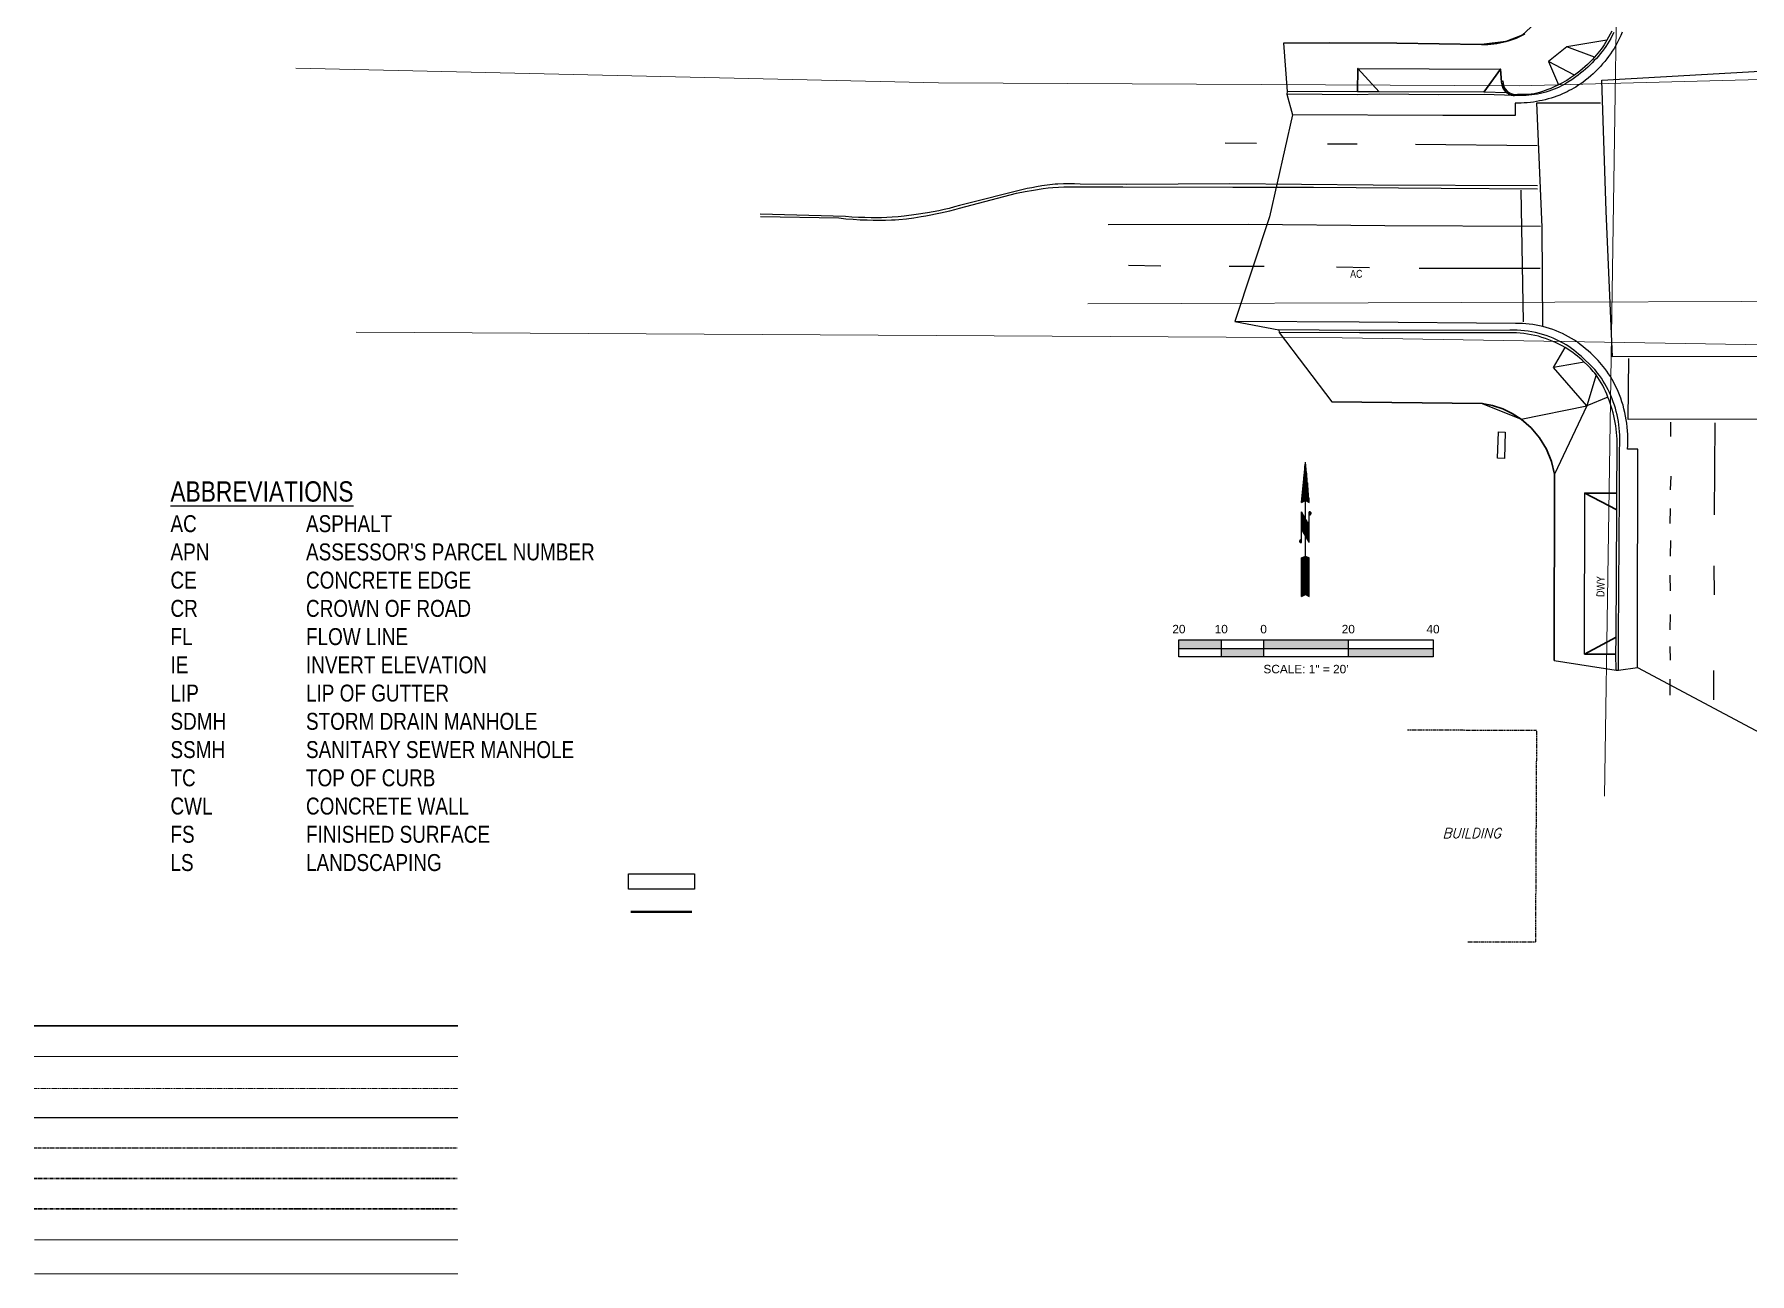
# Model space of a CAD drawing. Header units: feet. Extents: x 6430745 to 6432191, y 1887663 to 1888575.
# Drawn here: x 6430823.5 to 6431228.5, y 1887700.9 to 1887993.5 of the extents above; entities that cross this region are included whole.
import ezdxf
from ezdxf import colors
from ezdxf.entities.mleader import LeaderData, LeaderLine
from ezdxf.enums import TextEntityAlignment as Align
from ezdxf.lldxf.tags import DXFTag
from ezdxf.math import Vec2, Vec3

# ---------------------------------------------------------------- set-up
doc = ezdxf.new("R2010")
doc.units = ezdxf.units.FT
doc.header["$MEASUREMENT"] = 0
for name, pattern in [('CENTER', [1, 0.625, -0.125, 0.125, -0.125]), ('DASHED2', [0.375, 0.25, -0.125]), ('PHANTOM2', [1.25, 0.625, -0.125, 0.125, -0.125, 0.125, -0.125]), ('rtel', [0.01875, 0.0125, -0.00625])]:
    doc.linetypes.add(name, pattern=pattern)
doc.layers.get('0').update_dxf_attribs({"color": 253})
for name, color, linetype, lineweight in [('R-Row-Ease', 1, 'rtel', 5), ('V-ANNO-SCAL-', 253, 'Continuous', 25), ('V-ANNO-TEXT', 2, 'Continuous', 30), ('V-DETL-ANNO-', 253, 'Continuous', 25), ('VB-BNDY-PRCL-LINE-', 253, 'PHANTOM2', 35), ('VB-RWAY-CNTR-LINE-', 253, 'CENTER', 25), ('VB-RWAY-LINE-', 253, 'PHANTOM2', 35), ('VF-BLDG-LINE-', 253, 'Continuous', 25), ('VF-BLDG-OVHD-LINE-', 253, 'DASHED2', 25), ('VF-ELEC-OVHD-LINE-', 253, 'OVERHEADELECTRIC', 15), ('VF-ELEC-OVHD-LINE-3D', 253, 'OVERHEADELECTRIC', 15), ('VF-FENC-LINE-', 253, 'FENCE', 25), ('VF-PVMT-EDGE-LINE-', 253, 'EDGEOFPAVEMENT', 35), ('VF-ROAD-DRIV-LINE-', 253, 'Continuous', 35), ('VF-ROAD-STRP-WHIT-LINE-', 253, 'Continuous', 25), ('VF-SSWR-UNDR-LINE-QLA-', 253, 'SEWER', 15), ('VF-STRM-GEOP-LINE-QLB-', 253, 'STORMDRAIN', 15), ('VF-TINN-DSRF-BNDY-', 253, 'Continuous', 25), ('VF-TOPO-CONC-EDGE-LINE-', 253, 'Continuous', 25), ('VF-TOPO-CONC-GTFL-LINE-', 253, 'Continuous', 25), ('VF-TOPO-CONC-LIPG-LINE-', 253, 'Continuous', 25), ('VF-TOPO-CONC-TBCB-LINE-', 253, 'Continuous', 25), ('VF-TOPO-CONC-TBWK-LINE-', 253, 'Continuous', 35), ('VF-TOPO-CONC-WALL-LINE-', 253, 'Continuous', 9), ('VF-TOPO-TEXT-', 253, 'Continuous', 25)]:
    doc.layers.add(name, color=color, linetype=linetype, lineweight=lineweight)
doc.styles.add('CG-Boundary', font='simplex.shx', dxfattribs={"oblique": 15, "height": 0.115})
doc.styles.add('NCS1', font='arial.ttf', dxfattribs={"width": 0.8, "height": 0.09375})
doc.styles.add('NCS1-Anno', font='arial.ttf', dxfattribs={"width": 0.8, "height": 0.1})
doc.styles.get("Standard").update_dxf_attribs({"font": 'arial.ttf'})
tags = doc.linetypes.add('EDGEOFPAVEMENT', pattern='A,1,-0.03,["EP",Standard,S=0.08,R=0,X=0,Y=-0.04],-0.16,1', length=2.19).pattern_tags.tags
tags[6] = DXFTag(74, 10)
tags = doc.linetypes.add('FENCE', pattern='A,0.5,-0.03,["X",Standard,S=0.08,R=0,X=0,Y=-0.04],-0.08,0.5', length=1.11).pattern_tags.tags
tags[6] = DXFTag(74, 10)
tags = doc.linetypes.add('OVERHEADELECTRIC', pattern='A,1,-0.03,["OE",Standard,S=0.08,R=0,X=0,Y=-0.04],-0.16,1', length=2.19).pattern_tags.tags
tags[6] = DXFTag(74, 10)
tags = doc.linetypes.add('SEWER', pattern='A,1,-0.03,["SS",Standard,S=0.08,R=0,X=0,Y=-0.04],-0.16,1', length=2.19).pattern_tags.tags
tags[6] = DXFTag(74, 10)
tags = doc.linetypes.add('STORMDRAIN', pattern='A,1,-0.03,["SD",Standard,S=0.08,R=0,X=0,Y=-0.04],-0.16,1', length=2.19).pattern_tags.tags
tags[6] = DXFTag(74, 10)

# ---------------------------------------------------------------- blocks, each defined once
blk = doc.blocks.new('*U230')
for p, q in [((-1.5, 0), (-1.5, 0.2)), ((-1.5, 0.2), (1.5, 0.2)), ((-1.5, 0.1), (1.5, 0.1)), ((1.5, 0), (-1.5, 0)), ((-1, 0.2), (-1, 0)), ((-0.5, 0.2), (-0.5, 0)), ((0.5, 0.2), (0.5, 0)), ((1.5, 0.2), (1.5, 0))]:
    blk.add_line(p, q)
for points in [[(-1.5, 0.2), (-1, 0.2), (-1.5, 0.1), (-1, 0.1)], [(-1, 0.1), (-0.5, 0.1), (-1, 0), (-0.5, 0)], [(-0.5, 0.2), (0.5, 0.2), (-0.5, 0.1), (0.5, 0.1)], [(0.5, 0.1), (1.5, 0.1), (0.5, 0), (1.5, 0)]]:
    blk.add_solid(points)
at = {"style": 'NCS1'}
for s, p in [('20', (-1.5, 0.248)), ('10', (-1, 0.248)), ('0', (-0.5, 0.248)), ('20', (0.5, 0.248)), ('40', (1.5, 0.248))]:
    blk.add_text(s, height=0.1, dxfattribs=at).set_placement(p, align=Align.BOTTOM_CENTER)
blk.add_text('SCALE: 1" = 20\'', height=0.1, dxfattribs=at).set_placement((0, -0.094), align=Align.TOP_CENTER)
blk = doc.blocks.new('North Arrow')
for p, q in [((-0.045, 0.306), (0, 0.781)), ((-0.011, 0.674), (-0.011, 0.323)), ((-0.006, 0.328), (-0.011, 0.674)), ((-0.006, 0.736), (-0.006, 0.328)), ((0, 0.328), (-0.006, 0.736)), ((0.045, 0.306), (0, 0.781)), ((0, -0.781), (0, 0.781)), ((0, 0.328), (0.006, 0.714)), ((0.006, 0.714), (0.006, 0.328)), ((0.006, 0.328), (0.011, 0.651)), ((0.011, 0.651), (0.011, 0.323)), ((-0.034, 0.436), (-0.034, 0.311)), ((-0.028, 0.317), (-0.034, 0.436)), ((-0.028, 0.487), (-0.028, 0.317)), ((-0.023, 0.317), (-0.028, 0.487)), ((-0.023, 0.544), (-0.023, 0.317)), ((-0.017, 0.323), (-0.023, 0.544)), ((-0.017, 0.606), (-0.017, 0.323)), ((-0.011, 0.323), (-0.017, 0.606)), ((0.011, 0.323), (0.017, 0.595)), ((0.017, 0.595), (0.017, 0.323)), ((0.017, 0.323), (0.023, 0.538)), ((0.023, 0.538), (0.023, 0.317)), ((0.023, 0.317), (0.028, 0.476)), ((0.028, 0.476), (0.028, 0.317)), ((0.028, 0.317), (0.034, 0.419)), ((0.034, 0.419), (0.034, 0.311)), ((-0.045, 0.317), (0, 0.328)), ((-0.045, 0.306), (0, 0.328)), ((-0.04, 0.311), (-0.045, 0.317)), ((-0.04, 0.374), (-0.04, 0.311)), ((-0.034, 0.311), (-0.04, 0.374)), ((0, 0.328), (0.045, 0.306)), ((0.034, 0.311), (0.04, 0.357)), ((0.04, 0.357), (0.04, 0.311)), ((0.04, 0.311), (0.045, 0.311)), ((-0.045, 0.193), (-0.04, -0.023)), ((-0.045, -0.17), (-0.045, 0.193)), ((0.045, 0.034), (-0.045, 0.193)), ((-0.04, 0.181), (-0.034, -0.028)), ((-0.04, -0.023), (-0.04, 0.181)), ((-0.034, 0.17), (-0.028, -0.04)), ((-0.034, -0.028), (-0.034, 0.17)), ((-0.028, 0.159), (-0.023, -0.051)), ((-0.028, -0.04), (-0.028, 0.159)), ((-0.023, 0.153), (-0.017, -0.057)), ((-0.023, -0.051), (-0.023, 0.153)), ((-0.017, 0.142), (-0.011, -0.068)), ((-0.017, -0.057), (-0.017, 0.142)), ((-0.011, 0.13), (-0.006, -0.079)), ((-0.011, -0.068), (-0.011, 0.13)), ((-0.006, 0.119), (0, -0.091)), ((-0.006, -0.079), (-0.006, 0.119)), ((0, -0.091), (0.006, 0.102)), ((0.006, 0.102), (0.006, -0.096)), ((0.006, -0.096), (0.011, 0.091)), ((0.011, 0.091), (0.011, -0.108)), ((0.011, -0.108), (0.017, 0.079)), ((0.017, 0.079), (0.017, -0.119)), ((0.017, -0.119), (0.023, 0.074)), ((0.023, 0.074), (0.023, -0.13)), ((0.023, -0.13), (0.028, 0.062)), ((0.028, 0.062), (0.028, -0.136)), ((0.028, -0.136), (0.034, 0.051)), ((0.034, 0.051), (0.034, -0.147)), ((0.034, -0.147), (0.04, 0.04)), ((0.04, 0.04), (0.04, -0.159)), ((0.04, -0.159), (0.045, 0.034)), ((0.045, 0.193), (0.062, 0.187)), ((0.045, -0.17), (0.045, 0.193)), ((0.045, 0.187), (0.068, 0.181)), ((0.062, 0.187), (0.045, 0.187)), ((0.045, 0.181), (0.068, 0.176)), ((0.068, 0.181), (0.045, 0.181)), ((0.045, 0.176), (0.068, 0.17)), ((0.068, 0.176), (0.045, 0.176)), ((0.045, 0.17), (0.062, 0.164)), ((0.068, 0.17), (0.045, 0.17)), ((0.045, 0.164), (0.051, 0.159)), ((0.062, 0.164), (0.045, 0.164)), ((-0.045, -0.142), (-0.068, -0.147)), ((-0.045, -0.147), (-0.068, -0.153)), ((-0.068, -0.147), (-0.045, -0.147)), ((-0.045, -0.153), (-0.068, -0.159)), ((-0.068, -0.153), (-0.045, -0.153)), ((-0.068, -0.159), (-0.045, -0.159)), ((-0.045, -0.136), (-0.062, -0.142)), ((-0.062, -0.142), (-0.045, -0.142)), ((-0.045, -0.159), (-0.062, -0.164)), ((-0.062, -0.164), (-0.045, -0.164)), ((-0.045, -0.164), (-0.057, -0.17)), ((0.045, -0.17), (-0.045, -0.011)), ((-0.045, -0.351), (0, -0.328)), ((-0.045, -0.351), (-0.04, -0.798)), ((-0.045, -0.804), (-0.045, -0.351)), ((-0.04, -0.351), (-0.034, -0.798)), ((-0.04, -0.798), (-0.04, -0.351)), ((-0.034, -0.345), (-0.028, -0.793)), ((-0.034, -0.798), (-0.034, -0.345)), ((-0.028, -0.345), (-0.023, -0.793)), ((-0.028, -0.793), (-0.028, -0.345)), ((-0.023, -0.34), (-0.017, -0.787)), ((-0.023, -0.793), (-0.023, -0.34)), ((-0.017, -0.34), (-0.011, -0.787)), ((-0.017, -0.787), (-0.017, -0.34)), ((-0.011, -0.334), (-0.006, -0.781)), ((-0.011, -0.787), (-0.011, -0.334)), ((-0.006, -0.334), (0, -0.781)), ((-0.006, -0.781), (-0.006, -0.334)), ((0, -0.328), (0.045, -0.351)), ((0, -0.781), (0.006, -0.334)), ((0.006, -0.781), (0.011, -0.334)), ((0.006, -0.334), (0.006, -0.781)), ((0.011, -0.334), (0.011, -0.787)), ((0.011, -0.787), (0.017, -0.34)), ((0.017, -0.787), (0.023, -0.34)), ((0.017, -0.34), (0.017, -0.787)), ((0.023, -0.34), (0.023, -0.793)), ((0.023, -0.793), (0.028, -0.345)), ((0.028, -0.793), (0.034, -0.345)), ((0.028, -0.345), (0.028, -0.793)), ((0.034, -0.345), (0.034, -0.798)), ((0.034, -0.798), (0.04, -0.351)), ((0.04, -0.798), (0.045, -0.351)), ((0.04, -0.351), (0.04, -0.798)), ((0.045, -0.804), (0.045, -0.351)), ((-0.045, -0.804), (0, -0.781)), ((0, -0.781), (0.045, -0.804))]:
    blk.add_line(p, q)
for points in [[(0.046, 0.161), (0.049, 0.16), (0.052, 0.16), (0.055, 0.16), (0.058, 0.161), (0.06, 0.162), (0.063, 0.164), (0.065, 0.166), (0.066, 0.169), (0.067, 0.171), (0.068, 0.174), (0.068, 0.177), (0.068, 0.18), (0.067, 0.183), (0.066, 0.186), (0.064, 0.188), (0.062, 0.19), (0.059, 0.192), (0.057, 0.193), (0.054, 0.193), (0.051, 0.194), (0.048, 0.193), (0.045, 0.193)], [(-0.045, -0.137), (-0.048, -0.136), (-0.051, -0.136), (-0.054, -0.136), (-0.057, -0.137), (-0.059, -0.138), (-0.062, -0.14), (-0.064, -0.142), (-0.066, -0.144), (-0.067, -0.147), (-0.068, -0.15), (-0.068, -0.153), (-0.068, -0.156), (-0.067, -0.159), (-0.066, -0.161), (-0.064, -0.164), (-0.062, -0.166), (-0.06, -0.168), (-0.057, -0.169), (-0.054, -0.17), (-0.051, -0.17), (-0.048, -0.17), (-0.046, -0.169)]]:
    blk.add_lwpolyline(points)

msp = doc.modelspace()

# ---------------------------------------------------------------- linework, layer by layer
at = {"layer": 'R-Row-Ease'}
msp.add_line((6430823.5, 1887744.61), (6430923.5, 1887744.61), dxfattribs=at)
at = {"layer": 'VB-BNDY-PRCL-LINE-'}
msp.add_line((6430823.5, 1887723.39), (6430923.5, 1887723.39), dxfattribs=at)
at = {"layer": 'VB-RWAY-CNTR-LINE-'}
msp.add_line((6430823.5, 1887730.59), (6430923.5, 1887730.59), dxfattribs=at)
at = {"layer": 'VB-RWAY-LINE-'}
msp.add_line((6430823.5, 1887716.19), (6430923.5, 1887716.19), dxfattribs=at)
at = {"layer": 'VF-BLDG-LINE-', "ltscale": 0.6, "flags": 128}
msp.add_lwpolyline([(6430963.79, 1887795.32), (6430979.39, 1887795.32), (6430979.39, 1887791.72), (6430963.79, 1887791.72)], close=True, dxfattribs=at)
at = {"layer": 'VF-BLDG-OVHD-LINE-', "flags": 128}
msp.add_lwpolyline([(6431161.95, 1887779.24), (6431178.02, 1887779.23), (6431178.27, 1887829.12), (6431147.77, 1887829.26)], dxfattribs=at)
at = {"layer": 'VF-ELEC-OVHD-LINE-', "ltscale": 0.6}
for p, q in [((6430885.25, 1887985.56), (6431036.97, 1887982.11)), ((6431174.1, 1887981.38), (6431304.96, 1887984.73)), ((6431036.97, 1887982.11), (6431174.1, 1887981.38)), ((6430899.51, 1887923.22), (6431132.28, 1887921.86)), ((6431132.28, 1887921.86), (6431367.26, 1887918.02))]:
    msp.add_line(p, q, dxfattribs=at)
at = {"layer": 'VF-ELEC-OVHD-LINE-'}
msp.add_line((6430823.5, 1887752.19), (6430923.5, 1887752.19), dxfattribs=at)
at = {"layer": 'VF-ELEC-OVHD-LINE-3D', "ltscale": 0.6}
msp.add_lwpolyline([(6431194.23, 1887813.63), (6431197.3, 1888015.75), (6431196.06, 1888115.1)], dxfattribs=at)
at = {"layer": 'VF-FENC-LINE-'}
msp.add_line((6430823.5, 1887737.79), (6430923.5, 1887737.79), dxfattribs=at)
at = {"layer": 'VF-PVMT-EDGE-LINE-'}
msp.add_line((6430823.5, 1887759.39), (6430923.5, 1887759.39), dxfattribs=at)
at = {"layer": 'VF-ROAD-DRIV-LINE-', "flags": 128}
for points in [[(6431141.03, 1887979.98), (6431136.04, 1887985.5), (6431135.96, 1887980)], [(6431173.02, 1887979.12), (6431172.78, 1887979.13), (6431172.53, 1887979.16), (6431172.29, 1887979.21), (6431172.05, 1887979.28), (6431171.82, 1887979.37), (6431171.6, 1887979.48), (6431171.39, 1887979.61), (6431171.19, 1887979.75), (6431171.04, 1887979.88), (6431170.9, 1887980.02), (6431170.65, 1887980.33), (6431170.44, 1887980.67), (6431170.26, 1887981.03), (6431170.14, 1887981.32), (6431170.05, 1887981.62), (6431169.98, 1887981.92), (6431169.94, 1887982.23), (6431169.68, 1887985.35), (6431165.72, 1887979.86)], [(6431197.15, 1887881.25), (6431189.6, 1887885.22), (6431197.15, 1887885.19)], [(6431196.93, 1887847.16), (6431189.55, 1887847.22), (6431196.99, 1887851.19)]]:
    msp.add_lwpolyline(points, dxfattribs=at)
at = {"layer": 'VF-ROAD-STRP-WHIT-LINE-'}
for p, q in [((6431112.09, 1887967.73), (6431104.7, 1887967.82)), ((6431135.82, 1887967.63), (6431128.86, 1887967.62)), ((6431178.33, 1887967.19), (6431149.59, 1887967.49)), ((6431175.14, 1887925.65), (6431174.6, 1887956.72)), ((6431089.49, 1887938.78), (6431081.88, 1887938.92)), ((6431113.89, 1887938.68), (6431105.63, 1887938.71)), ((6431138.73, 1887938.42), (6431130.95, 1887938.53)), ((6431179.09, 1887938.21), (6431150.48, 1887938.27)), ((6431209.87, 1887901.98), (6431209.84, 1887898.55)), ((6431220.3, 1887901.8), (6431220.15, 1887880.09)), ((6431209.94, 1887889.19), (6431209.75, 1887885.96)), ((6431209.75, 1887881.59), (6431209.7, 1887878.04)), ((6431209.82, 1887874.05), (6431209.79, 1887870.34)), ((6431209.66, 1887865.84), (6431209.74, 1887862.16)), ((6431220.1, 1887868.02), (6431220.12, 1887861.17)), ((6431209.73, 1887856.51), (6431209.66, 1887852.95)), ((6431209.68, 1887848.98), (6431209.75, 1887845.74)), ((6431209.71, 1887841.29), (6431209.71, 1887837.47)), ((6431219.97, 1887843.3), (6431220.01, 1887836.43))]:
    msp.add_line(p, q, dxfattribs=at)
at = {"layer": 'VF-ROAD-STRP-WHIT-LINE-', "flags": 128}
for points in [[(6431293.3, 1887921.36), (6431294.02, 1887981.93), (6431279.46, 1887981.74), (6431279.1, 1887917.43), (6431196.13, 1887917.38), (6431194.66, 1887951.78), (6431193.6, 1887982.68), (6431230.99, 1887984.82), (6431256.99, 1887986.05), (6431279.48, 1887987.08), (6431279.46, 1887981.74)], [(6431179.7, 1887924.52), (6431179.53, 1887948.01), (6431178.28, 1887977.39), (6431193.27, 1887977.34)], [(6431178.46, 1887957.77), (6431139.65, 1887957.92), (6431105.75, 1887958.2), (6431081.38, 1887958.11), (6431070.41, 1887958.13), (6431069.11, 1887958.21), (6431067.8, 1887958.24), (6431066.5, 1887958.23), (6431065.19, 1887958.17), (6431064.56, 1887958.13), (6431063.92, 1887958.07), (6431062.65, 1887957.91), (6431061.39, 1887957.73), (6431060.13, 1887957.52), (6431059.03, 1887957.32), (6431057.93, 1887957.1), (6431041.99, 1887953.16), (6431040.77, 1887952.79), (6431039.54, 1887952.45), (6431038.31, 1887952.14), (6431037.07, 1887951.86), (6431035.73, 1887951.6), (6431034.39, 1887951.38), (6431031.7, 1887951.01), (6431028.87, 1887950.62), (6431027.45, 1887950.46), (6431026.03, 1887950.34), (6431024.8, 1887950.27), (6431023.56, 1887950.23), (6431022.33, 1887950.22), (6431021.1, 1887950.23), (6431019.59, 1887950.25), (6431018.07, 1887950.31), (6431016.57, 1887950.4), (6431015.06, 1887950.52), (6430994.92, 1887951.11)], [(6430994.94, 1887950.56), (6431013.46, 1887950.18), (6431015.13, 1887950.01), (6431016.81, 1887949.87), (6431018.49, 1887949.77), (6431020.17, 1887949.7), (6431021.61, 1887949.66), (6431023.05, 1887949.64), (6431024.49, 1887949.65), (6431025.93, 1887949.71), (6431026.8, 1887949.76), (6431027.67, 1887949.83), (6431029.41, 1887950.01), (6431031.14, 1887950.24), (6431032.87, 1887950.5), (6431034.01, 1887950.69), (6431035.16, 1887950.89), (6431036.3, 1887951.12), (6431037.44, 1887951.36), (6431038.57, 1887951.62), (6431039.7, 1887951.89), (6431040.83, 1887952.18), (6431041.95, 1887952.48), (6431055.45, 1887956.04), (6431057.45, 1887956.43), (6431059.46, 1887956.78), (6431061.74, 1887957.11), (6431062.88, 1887957.26), (6431064.03, 1887957.37), (6431065.3, 1887957.46), (6431066.57, 1887957.52), (6431067.84, 1887957.54), (6431069.12, 1887957.54), (6431080.5, 1887957.56), (6431106.53, 1887957.46), (6431125.56, 1887957.47), (6431155.72, 1887957.19), (6431178.4, 1887957.04)], [(6431179.11, 1887948.14), (6431142.39, 1887948.36), (6431110.17, 1887948.6), (6431077.04, 1887948.56)], [(6431272.8, 1887902.64), (6431199.8, 1887902.61), (6431199.99, 1887917.02)]]:
    msp.add_lwpolyline(points, dxfattribs=at)
at = {"layer": 'VF-SSWR-UNDR-LINE-QLA-'}
msp.add_line((6430823.53, 1887708.91), (6430923.53, 1887708.91), dxfattribs=at)
at = {"layer": 'VF-SSWR-UNDR-LINE-QLA-', "elevation": 691.8, "flags": 128}
msp.add_lwpolyline([(6431248.72, 1887930.51), (6431072.27, 1887929.89)], dxfattribs=at)
at = {"layer": 'VF-STRM-GEOP-LINE-QLB-'}
msp.add_line((6430823.53, 1887700.9), (6430923.53, 1887700.9), dxfattribs=at)
at = {"layer": 'VF-TINN-DSRF-BNDY-', "flags": 128}
msp.add_lwpolyline([(6431182.7, 1888000.56), (6431174.82, 1887993.31), (6431170.99, 1887991.84), (6431165.22, 1887991.16), (6431145.21, 1887991.46), (6431129.42, 1887991.55), (6431118.46, 1887991.48), (6431119.31, 1887980.02), (6431119.25, 1887979.39), (6431120.55, 1887974.56), (6431115.14, 1887950.45), (6431106.98, 1887925.72), (6431117.34, 1887923.74), (6431117.46, 1887923.1), (6431129.86, 1887906.74), (6431165.38, 1887906.4), (6431174.58, 1887902.66), (6431190.08, 1887905.78), (6431182.47, 1887889.69), (6431182.35, 1887845.69), (6431197.01, 1887843.4), (6431197.55, 1887843.39), (6431202.04, 1887844.03), (6431235.91, 1887826)], dxfattribs=at)
at = {"layer": 'VF-TOPO-CONC-EDGE-LINE-'}
for p, q in [((6431191.9, 1887988.13), (6431185.34, 1887990.6)), ((6431187.15, 1887983.91), (6431180.99, 1887987.09)), ((6431189.47, 1887916.14), (6431182.24, 1887914.84)), ((6431192.25, 1887913.14), (6431190.08, 1887905.78))]:
    msp.add_line(p, q, dxfattribs=at)
at = {"layer": 'VF-TOPO-CONC-EDGE-LINE-', "flags": 128}
for points in [[(6431194.83, 1887992.15), (6431185.34, 1887990.6), (6431180.99, 1887987.09), (6431183.39, 1887981.59)], [(6431136.04, 1887985.5), (6431169.68, 1887985.35)], [(6431195.06, 1887907.9), (6431190.08, 1887905.78), (6431182.24, 1887914.84), (6431184.99, 1887919.56)], [(6431169.28, 1887899.66), (6431170.8, 1887899.64), (6431170.66, 1887893.39), (6431169.02, 1887893.46), (6431169.25, 1887899.67)], [(6431189.55, 1887847.22), (6431189.6, 1887885.22)]]:
    msp.add_lwpolyline(points, dxfattribs=at)
at = {"layer": 'VF-TOPO-CONC-GTFL-LINE-', "flags": 128}
for points in [[(6431196.43, 1887993.97), (6431196.08, 1887993.27), (6431195.72, 1887992.58), (6431195.33, 1887991.9), (6431194.95, 1887991.29), (6431194.56, 1887990.69), (6431194.14, 1887990.1), (6431193.71, 1887989.52), (6431193.26, 1887988.96), (6431192.8, 1887988.4), (6431192.33, 1887987.86), (6431191.84, 1887987.33), (6431191.34, 1887986.8), (6431190.82, 1887986.29), (6431190.29, 1887985.79), (6431189.74, 1887985.3), (6431189.19, 1887984.83), (6431188.62, 1887984.37), (6431188.05, 1887983.92), (6431187.46, 1887983.49), (6431186.53, 1887982.83), (6431185.57, 1887982.21), (6431185.09, 1887981.91), (6431184.59, 1887981.62), (6431184.09, 1887981.35), (6431183.58, 1887981.1), (6431182.97, 1887980.82), (6431182.34, 1887980.56), (6431181.71, 1887980.32), (6431181.07, 1887980.11), (6431180.42, 1887979.91), (6431179.76, 1887979.73), (6431179.1, 1887979.57), (6431178.43, 1887979.44), (6431177.75, 1887979.32), (6431177.08, 1887979.23), (6431176.4, 1887979.15), (6431175.72, 1887979.1), (6431175.04, 1887979.07), (6431174.37, 1887979.07), (6431173.69, 1887979.08), (6431173.02, 1887979.12), (6431165.8, 1887979.32), (6431155.02, 1887979.26), (6431141.03, 1887979.38), (6431135.9, 1887979.23), (6431119.25, 1887979.39)], [(6431197.55, 1887843.39), (6431197.53, 1887847.22), (6431197.58, 1887851.17), (6431197.8, 1887885.2), (6431197.81, 1887895.76), (6431197.86, 1887896.55), (6431197.89, 1887897.34), (6431197.89, 1887898.14), (6431197.87, 1887898.93), (6431197.82, 1887899.73), (6431197.75, 1887900.53), (6431197.65, 1887901.32), (6431197.54, 1887902.11), (6431197.39, 1887902.9), (6431197.23, 1887903.69), (6431197.04, 1887904.46), (6431196.83, 1887905.23), (6431196.59, 1887906), (6431196.33, 1887906.75), (6431196.05, 1887907.49), (6431195.75, 1887908.22), (6431195.43, 1887908.93), (6431195.1, 1887909.63), (6431194.74, 1887910.32), (6431194.36, 1887911), (6431193.96, 1887911.66), (6431193.54, 1887912.32), (6431193.1, 1887912.95), (6431192.63, 1887913.57), (6431192.3, 1887913.97), (6431191.97, 1887914.36), (6431191.27, 1887915.12), (6431190.54, 1887915.85), (6431189.79, 1887916.56), (6431188.71, 1887917.55), (6431188.15, 1887918.03), (6431187.59, 1887918.5), (6431187.01, 1887918.95), (6431186.42, 1887919.39), (6431185.82, 1887919.81), (6431185.2, 1887920.2), (6431184.46, 1887920.63), (6431183.69, 1887921.04), (6431182.91, 1887921.42), (6431182.12, 1887921.77), (6431181.31, 1887922.1), (6431180.48, 1887922.39), (6431179.65, 1887922.66), (6431178.81, 1887922.9), (6431177.95, 1887923.11), (6431177.1, 1887923.28), (6431176.23, 1887923.43), (6431175.37, 1887923.55), (6431174.5, 1887923.63), (6431173.63, 1887923.68), (6431172.77, 1887923.7), (6431171.91, 1887923.69), (6431136.37, 1887923.63), (6431117.34, 1887923.74)]]:
    msp.add_lwpolyline(points, dxfattribs=at)
at = {"layer": 'VF-TOPO-CONC-LIPG-LINE-', "flags": 128}
for points in [[(6431198.44, 1887994.08), (6431198.1, 1887993.26), (6431197.72, 1887992.45), (6431197.32, 1887991.66), (6431196.89, 1887990.88), (6431196.5, 1887990.22), (6431196.1, 1887989.58), (6431195.67, 1887988.95), (6431195.23, 1887988.33), (6431194.77, 1887987.72), (6431194.3, 1887987.12), (6431193.8, 1887986.54), (6431193.3, 1887985.97), (6431192.75, 1887985.38), (6431192.19, 1887984.81), (6431191.61, 1887984.25), (6431191.02, 1887983.71), (6431190.41, 1887983.19), (6431189.79, 1887982.68), (6431189.15, 1887982.2), (6431188.49, 1887981.74), (6431187.99, 1887981.42), (6431187.49, 1887981.1), (6431186.98, 1887980.8), (6431186.46, 1887980.51), (6431185.94, 1887980.24), (6431185.41, 1887979.97), (6431184.33, 1887979.48), (6431183.67, 1887979.21), (6431183.01, 1887978.95), (6431182.33, 1887978.71), (6431181.65, 1887978.49), (6431180.97, 1887978.29), (6431180.27, 1887978.11), (6431179.57, 1887977.94), (6431178.87, 1887977.8), (6431178.16, 1887977.67), (6431177.46, 1887977.56), (6431176.74, 1887977.47), (6431176.03, 1887977.4), (6431175.32, 1887977.35), (6431174.6, 1887977.32), (6431173.89, 1887977.3), (6431173.18, 1887977.31), (6431173.17, 1887974.39), (6431156.1, 1887974.38), (6431120.55, 1887974.56)], [(6431202.04, 1887844.03), (6431202.05, 1887850.93), (6431202.13, 1887895.55), (6431199.67, 1887895.62), (6431199.73, 1887896.48), (6431199.76, 1887897.34), (6431199.77, 1887898.21), (6431199.74, 1887899.08), (6431199.69, 1887899.95), (6431199.62, 1887900.82), (6431199.52, 1887901.69), (6431199.39, 1887902.55), (6431199.24, 1887903.41), (6431199.06, 1887904.26), (6431198.85, 1887905.11), (6431198.62, 1887905.95), (6431198.37, 1887906.78), (6431198.08, 1887907.6), (6431197.78, 1887908.41), (6431197.45, 1887909.21), (6431197.13, 1887909.93), (6431196.79, 1887910.64), (6431196.43, 1887911.34), (6431196.05, 1887912.03), (6431195.65, 1887912.71), (6431195.23, 1887913.38), (6431194.79, 1887914.03), (6431194.33, 1887914.66), (6431193.96, 1887915.14), (6431193.57, 1887915.61), (6431193.17, 1887916.06), (6431192.75, 1887916.51), (6431191.9, 1887917.38), (6431191.02, 1887918.22), (6431190.41, 1887918.77), (6431189.79, 1887919.31), (6431189.16, 1887919.83), (6431188.51, 1887920.34), (6431187.85, 1887920.82), (6431187.17, 1887921.29), (6431186.48, 1887921.73), (6431185.77, 1887922.14), (6431185.06, 1887922.52), (6431184.33, 1887922.88), (6431183.58, 1887923.22), (6431182.83, 1887923.53), (6431182.06, 1887923.81), (6431181.28, 1887924.07), (6431180.5, 1887924.31), (6431179.7, 1887924.52), (6431178.9, 1887924.71), (6431178.1, 1887924.87), (6431177.29, 1887925), (6431176.48, 1887925.11), (6431175.66, 1887925.19), (6431174.85, 1887925.25), (6431174.04, 1887925.27), (6431173.23, 1887925.27), (6431136.36, 1887925.6), (6431106.98, 1887925.72)]]:
    msp.add_lwpolyline(points, dxfattribs=at)
at = {"layer": 'VF-TOPO-CONC-TBCB-LINE-', "flags": 128}
for points in [[(6431195.97, 1887994.26), (6431195.61, 1887993.54), (6431195.23, 1887992.84), (6431194.83, 1887992.15), (6431194.51, 1887991.62), (6431194.17, 1887991.09), (6431193.82, 1887990.58), (6431193.46, 1887990.07), (6431193.09, 1887989.57), (6431192.7, 1887989.08), (6431192.31, 1887988.6), (6431191.9, 1887988.13), (6431191.36, 1887987.54), (6431190.81, 1887986.98), (6431190.23, 1887986.42), (6431189.64, 1887985.89), (6431189.04, 1887985.37), (6431188.42, 1887984.87), (6431187.79, 1887984.38), (6431187.15, 1887983.91), (6431186.25, 1887983.27), (6431185.32, 1887982.66), (6431184.85, 1887982.37), (6431184.37, 1887982.1), (6431183.88, 1887981.84), (6431183.39, 1887981.59), (6431182.17, 1887981.03), (6431181.55, 1887980.76), (6431180.91, 1887980.5), (6431180.26, 1887980.26), (6431179.6, 1887980.03), (6431178.94, 1887979.83), (6431178.28, 1887979.66), (6431177.61, 1887979.51), (6431176.95, 1887979.41), (6431176.28, 1887979.34), (6431175.62, 1887979.31), (6431174.97, 1887979.33), (6431173.74, 1887979.34)], [(6431171.19, 1887979.75), (6431165.72, 1887979.86), (6431141.03, 1887979.98), (6431135.96, 1887980), (6431119.31, 1887980.02)], [(6431197.01, 1887843.4), (6431196.93, 1887847.16), (6431196.99, 1887851.19), (6431197.15, 1887881.25), (6431197.15, 1887885.19), (6431197.22, 1887895.63), (6431197.24, 1887896.41), (6431197.24, 1887897.19), (6431197.22, 1887897.97), (6431197.18, 1887898.76), (6431197.11, 1887899.54), (6431197.03, 1887900.32), (6431196.92, 1887901.1), (6431196.8, 1887901.88), (6431196.65, 1887902.65), (6431196.48, 1887903.42), (6431196.3, 1887904.19), (6431196.09, 1887904.95), (6431195.86, 1887905.7), (6431195.61, 1887906.44), (6431195.35, 1887907.17), (6431195.06, 1887907.9), (6431194.77, 1887908.59), (6431194.47, 1887909.27), (6431194.15, 1887909.95), (6431193.82, 1887910.61), (6431193.46, 1887911.27), (6431193.08, 1887911.91), (6431192.68, 1887912.53), (6431192.25, 1887913.14), (6431191.94, 1887913.54), (6431191.61, 1887913.94), (6431190.93, 1887914.7), (6431190.21, 1887915.43), (6431189.47, 1887916.14), (6431188.95, 1887916.62), (6431188.42, 1887917.08), (6431187.87, 1887917.53), (6431187.32, 1887917.97), (6431186.75, 1887918.39), (6431186.18, 1887918.8), (6431185.59, 1887919.19), (6431184.99, 1887919.56), (6431184.25, 1887919.99), (6431183.49, 1887920.39), (6431182.71, 1887920.76), (6431181.92, 1887921.11), (6431181.11, 1887921.43), (6431180.3, 1887921.72), (6431179.47, 1887921.99), (6431178.63, 1887922.23), (6431177.79, 1887922.44), (6431176.94, 1887922.62), (6431176.08, 1887922.77), (6431175.22, 1887922.9), (6431174.36, 1887922.99), (6431173.5, 1887923.06), (6431172.65, 1887923.09), (6431171.79, 1887923.09), (6431136.41, 1887923.06), (6431117.46, 1887923.1)]]:
    msp.add_lwpolyline(points, dxfattribs=at)
at = {"layer": 'VF-TOPO-CONC-TBCB-LINE-'}
msp.add_arc((6431173.39, 1887982.44), 3.12, 177.6233, 276.4239, dxfattribs=at)
at = {"layer": 'VF-TOPO-CONC-TBWK-LINE-', "flags": 128}
for points in [[(6431175.41, 1887993.62), (6431174.82, 1887993.31), (6431174.36, 1887993.08), (6431173.89, 1887992.87), (6431173.42, 1887992.67), (6431172.94, 1887992.48), (6431172.46, 1887992.3), (6431171.97, 1887992.13), (6431171.48, 1887991.98), (6431170.99, 1887991.84), (6431170.28, 1887991.66), (6431169.57, 1887991.51), (6431168.85, 1887991.39), (6431168.13, 1887991.29), (6431167.4, 1887991.22), (6431166.68, 1887991.17), (6431165.95, 1887991.15), (6431165.22, 1887991.16), (6431145.21, 1887991.46), (6431129.42, 1887991.55), (6431118.46, 1887991.48)], [(6431182.35, 1887845.69), (6431182.47, 1887889.69), (6431181.74, 1887892.71), (6431180.56, 1887895.59), (6431178.94, 1887898.25), (6431176.93, 1887900.62), (6431174.58, 1887902.66), (6431172.47, 1887904.02), (6431170.22, 1887905.11), (6431167.84, 1887905.91), (6431165.38, 1887906.4), (6431129.86, 1887906.74)]]:
    msp.add_lwpolyline(points, dxfattribs=at)
at = {"layer": 'VF-TOPO-CONC-WALL-LINE-', "linetype": 'DASHED2', "ltscale": 0.6, "const_width": 0.1, "flags": 128}
msp.add_lwpolyline([(6430978.76, 1887786.33), (6430964.32, 1887786.37)], dxfattribs=at)
at = {"layer": 'VF-TOPO-CONC-WALL-LINE-', "flags": 128}
for points in [[(6430978.76, 1887786.48), (6430964.32, 1887786.52)], [(6430978.77, 1887786.18), (6430964.32, 1887786.22)]]:
    msp.add_lwpolyline(points, dxfattribs=at)

# ---------------------------------------------------------------- block references
at = {"layer": 'V-ANNO-SCAL-', "xscale": 20, "yscale": 20, "zscale": 20}
for name, p in [('North Arrow', (6431123.63, 1887876.91)), ('*U230', (6431123.76, 1887846.54))]:
    msp.add_blockref(name, p, dxfattribs=at)

# ---------------------------------------------------------------- texts
at = {"layer": 'V-ANNO-TEXT', "insert": (6431134.19, 1887937.93), "char_height": 1.875, "width": 22.5085, "attachment_point": 1, "style": 'NCS1-Anno'}
msp.add_mtext('AC', dxfattribs=at)
at = {"layer": 'V-ANNO-TEXT', "insert": (6431192.35, 1887860.71), "char_height": 1.875, "width": 22.5085, "attachment_point": 1, "rotation": 89.2085, "style": 'NCS1-Anno'}
msp.add_mtext('DWY', dxfattribs=at)
at = {"layer": 'V-DETL-ANNO-', "insert": (6430855.65, 1887888), "char_height": 4, "width": 116.1762, "attachment_point": 1, "style": 'NCS1'}
msp.add_mtext("\\pxi-4,l4;{\\H1.2x;\\L\\C2;ABBREVIATIONS}\\P\\pi-8,l8,t8;AC^IASPHALT\\PAPN^IASSESSOR'S PARCEL NUMBER\\PCE^ICONCRETE EDGE\\PCR^ICROWN OF ROAD\\PFL^IFLOW LINE\\PIE^IINVERT ELEVATION\\PLIP ^ILIP OF GUTTER\\PSDMH^ISTORM DRAIN MANHOLE\\PSSMH^ISANITARY SEWER MANHOLE\\PTC         ^ITOP OF CURB\\PCWL^ICONCRETE WALL\\PFS^IFINISHED SURFACE\\PLS^ILANDSCAPING", dxfattribs=at)
at = {"layer": 'VF-TOPO-TEXT-', "insert": (6431156.03, 1887806.07), "char_height": 2.3, "width": 40.9716, "attachment_point": 1, "style": 'CG-Boundary'}
msp.add_mtext('BUILDING', dxfattribs=at)

# ---------------------------------------------------------------- leaders
at = {"layer": 'V-ANNO-TEXT'}
ml = msp.add_multileader_mtext('Standard', dxfattribs=at)
ml.set_content('SHELTER COLUMN', color=256, style='NCS1-Anno')
ml.set_leader_properties()
ml.build(insert=Vec2(0, 0))
ml.multileader.update_dxf_attribs({"dogleg_length": 0.1, "arrow_head_size": 2, "scale": 20})
ctx = ml.context
ctx.base_point, ctx.scale, ctx.char_height, ctx.arrow_head_size, ctx.landing_gap_size, ctx.plane_origin = Vec3(6431638.53, 1887813.99), 20, 1.6, 2, 0.8, Vec3(6431671.42, 1887817.43)
ctx.text_align_type = 2
notes = []
notes.append((ctx, [(1, (1, 1, 0), (6431658.39, 1887813.99), (-1, 0), 2, [(0, [(6431663.88, 1887835.06)], 0, [])])]))
ctx.mtext.insert, ctx.mtext.width, ctx.mtext.alignment, ctx.mtext.flow_direction = Vec3(6431655.59, 1887814.8), 23.9367, 3, 5
ml = msp.add_multileader_mtext('Standard', dxfattribs=at)
ml.set_content('SHELTER COLUMN', color=256, style='NCS1-Anno')
ml.set_leader_properties()
ml.build(insert=Vec2(0, 0))
ml.multileader.update_dxf_attribs({"dogleg_length": 0.1, "arrow_head_size": 2, "scale": 20})
ctx = ml.context
ctx.base_point, ctx.scale, ctx.char_height, ctx.arrow_head_size, ctx.landing_gap_size, ctx.plane_origin = Vec3(6431650.85, 1887801.27), 20, 1.6, 2, 0.8, Vec3(6431689.92, 1887797.79)
ctx.text_align_type = 2
notes.append((ctx, [(1, (1, 1, 0), (6431670.72, 1887801.27), (-1, 0), 2, [(0, [(6431681.99, 1887817.93)], 0, [])])]))
ctx.mtext.insert, ctx.mtext.width, ctx.mtext.alignment, ctx.mtext.flow_direction = Vec3(6431667.92, 1887802.08), 23.9367, 3, 5
ml = msp.add_multileader_mtext('Standard', dxfattribs=at)
ml.set_content('SHELTER COLUMN', color=256, style='NCS1-Anno')
ml.set_leader_properties()
ml.build(insert=Vec2(0, 0))
ml.multileader.update_dxf_attribs({"dogleg_length": 0.1, "arrow_head_size": 2, "scale": 20})
ctx = ml.context
ctx.base_point, ctx.scale, ctx.char_height, ctx.arrow_head_size, ctx.landing_gap_size, ctx.plane_origin = Vec3(6431668.99, 1887795.87), 20, 1.6, 2, 0.8, Vec3(6431715.02, 1887772.19)
ctx.text_align_type = 2
notes.append((ctx, [(1, (1, 1, 0), (6431688.85, 1887795.87), (-1, 0), 2, [(0, [(6431707.09, 1887792.33)], 0, [])])]))
ctx.mtext.insert, ctx.mtext.width, ctx.mtext.alignment, ctx.mtext.flow_direction = Vec3(6431686.05, 1887796.69), 23.9367, 3, 5
for ctx, leaders in notes:
    for number, flags, end, landing, length, lines in leaders:
        leader = LeaderData()
        leader.index, (leader.has_last_leader_line, leader.has_dogleg_vector, leader.attachment_direction) = number, flags
        leader.last_leader_point, leader.dogleg_vector, leader.dogleg_length = Vec3(end), Vec3(landing), length
        for number, points, colour, breaks in lines:
            line = LeaderLine()
            line.index, line.vertices, line.color, line.breaks = number, Vec3.list(points), colors.encode_raw_color(colour), breaks
            leader.lines.append(line)
        ctx.leaders.append(leader)

doc.saveas('drawing.dxf')
